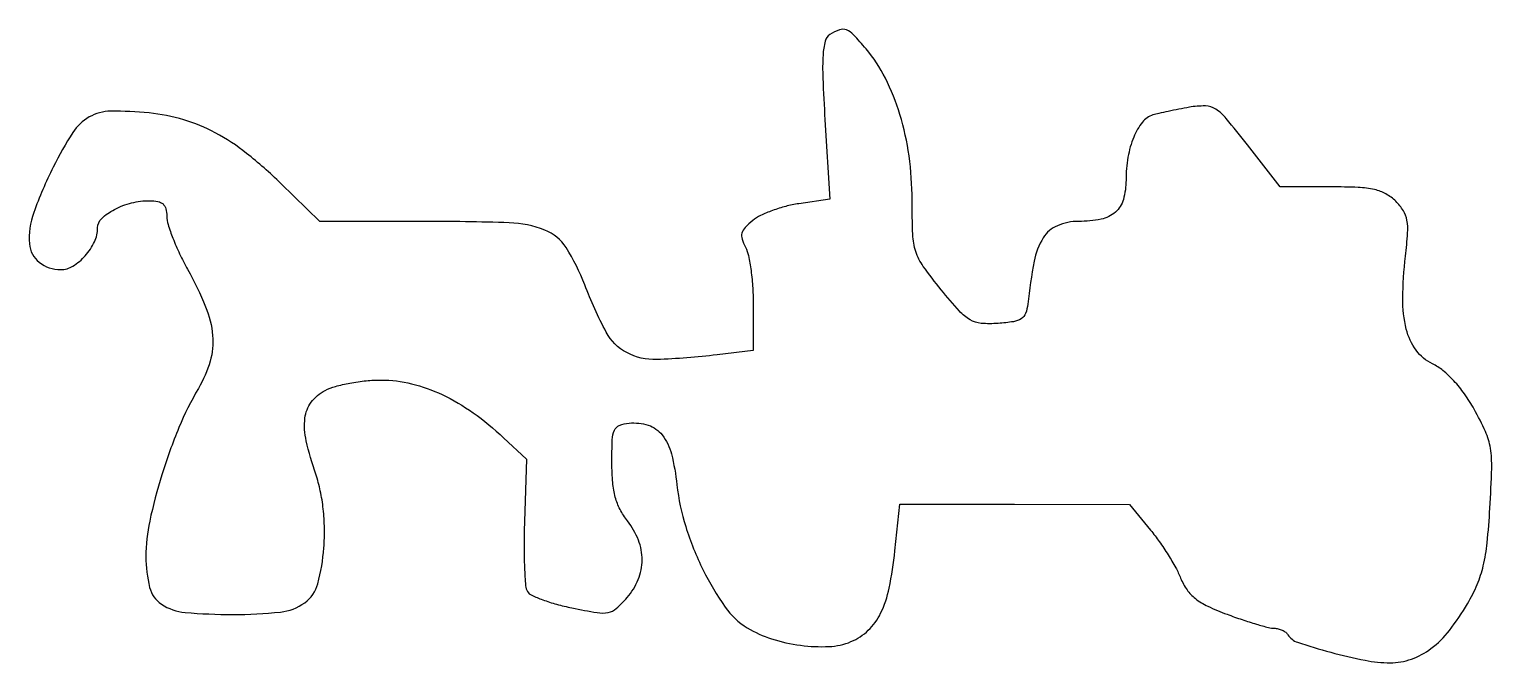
# Model space of a CAD drawing. Extents: x 0 to 212, y 0 to 92.
import ezdxf

# ---------------------------------------------------------------- set-up
doc = ezdxf.new("R2010")
doc.units = 0

msp = doc.modelspace()

# ---------------------------------------------------------------- linework, layer by layer
msp.add_lwpolyline([(116.097462, 91.081397, 0.193743), (115.404456, 90.118098, 0.045789), (115.103805, 88.120374, 0.024701), (115.075543, 84.783657, 0.004698), (115.381149, 78.715305), (116.067375, 67.237191), (111.576783, 66.563785, 0.027209), (109.697903, 66.176545, 0.023156), (107.76604, 65.570548, 0.023803), (106.057292, 64.852397, 0.058867), (104.909976, 64.128186, 0.032353), (103.803956, 63.107406, 0.125175), (103.350409, 62.299832, 0.142687), (103.368397, 61.434944, 0.04682), (103.86688, 60.248738, -0.073173), (104.305779, 59.028633, -0.016843), (104.667146, 56.865657, -0.017053), (104.916729, 54.32062, -0.015914), (105, 51.705032), (105, 45.278582), (99.75, 44.647983, -0.021174), (91.012254, 43.972088, -0.131039), (86.662909, 44.97091, -0.150308), (83.691941, 47.937794, -0.030686), (80.583757, 54.780809, 0.050042), (77.866189, 60.197613, 0.159845), (74.78387, 62.735285, 0.084862), (69.648836, 63.789372, 0.008286), (56.939501, 64), (42.177449, 64), (36.538664, 69.505215, 0.025513), (31.59627, 73.861051, 0.045017), (27.053728, 76.846357, 0.051027), (22.478187, 78.724344, 0.046199), (17.461316, 79.716148, 0.028305), (11.909041, 79.973129, 0.126696), (8.789675, 79.135315, 0.122829), (6.411868, 76.880412, 0.02591), (3.568206, 71.86371, 0.029863), (0.750041, 65.274735, 0.104543), (0.12658, 60.723018, 0.21169), (1.539534, 58.070322, 0.167581), (4.643296, 57, 0.140087), (6.429441, 57.510447, 0.072718), (8.214897, 59.020138, 0.070652), (9.546328, 61.040677, 0.110843), (10, 63.061991, -0.207888), (10.594305, 64.429607, -0.067601), (12.432577, 65.730695, -0.059141), (14.928388, 66.678074, -0.061237), (17.547053, 67, -0.047299), (18.744355, 66.886484, -0.138259), (19.479311, 66.518838, -0.149045), (19.881824, 65.84164, -0.058144), (20.018115, 64.75, 0.075008), (20.210316, 63.542023, 0.016599), (20.912538, 61.561394, 0.016897), (21.887302, 59.304494, 0.015564), (23.03752, 57.054747, -0.028218), (25.646216, 51.61724, -0.07536), (26.66756, 47.452099, -0.093578), (26.306358, 43.723854, -0.061803), (24.598902, 39.758975, 0.034414), (21.788934, 34.105753, 0.022583), (19.312873, 27.265927, 0.022677), (17.5482, 20.546608, 0.05292), (17, 15.381552, 0.060411), (17.540316, 10.925891, 0.187887), (19.249469, 8.494961, 0.125783), (22.670988, 7.298836, 0.021518), (29.611722, 7, 0.025586), (36.492824, 7.352348, 0.133363), (40.004925, 8.704402, 0.169847), (41.896469, 11.459394, 0.048282), (42.781478, 16.655714, 0.021704), (42.864029, 19.520613, 0.023751), (42.691469, 22.296348, 0.024809), (42.269837, 24.922588, 0.029635), (41.606046, 27.339396, -0.025261), (40.230136, 32.182791, -0.084351), (40.039355, 35.469906, -0.133461), (40.949223, 37.776779, -0.113612), (42.95034, 39.47432, -0.051748), (44.445715, 40.060946, -0.021416), (46.564985, 40.551831, -0.020915), (48.900727, 40.888055, -0.025291), (51.112483, 41, -0.061048), (55.481237, 40.464596, -0.049529), (59.929382, 38.876756, -0.044668), (64.398453, 36.251506, -0.033168), (68.8285, 32.61966), (72.157, 29.5), (71.847039, 20.5, 0.008131), (71.782844, 16.966327, 0.011246), (71.848118, 13.796325, 0.007988), (72.003349, 11.170842, 0.122975), (72.285976, 10.317278, 0.145629), (72.889593, 9.790956, 0.018988), (74.485366, 9.13519, 0.020797), (76.489173, 8.49256, 0.016017), (78.721617, 7.953992, 0.009452), (82.36575, 7.269054, 0.088035), (83.959532, 7.282971, 0.136335), (85.155036, 7.868373, 0.033533), (86.704181, 9.442478, 0.079408), (88.326545, 12.077479, 0.097277), (88.898466, 14.906754, 0.095278), (88.36091, 17.787688, 0.073146), (86.76553, 20.570951, -0.046924), (85.6921, 22.2356, -0.054252), (85.008979, 23.993908, -0.044731), (84.637713, 26.121467, -0.020143), (84.51553, 28.95581, -0.009261), (84.5687, 32.337682, -0.093076), (84.875227, 33.709333, -0.199517), (85.587254, 34.401777, -0.070237), (87, 34.743535, -0.103011), (89.788532, 34.440662, -0.150529), (91.795855, 33.030818, -0.103998), (93.136858, 30.271865, -0.034064), (93.937276, 25.799049, 0.049324), (95.214109, 19.735486, 0.037758), (97.738643, 13.443946, 0.038699), (100.911573, 8.083226, 0.103524), (104.13482, 5.064205, 0.060274), (107.645862, 3.471025, 0.043315), (111.853529, 2.53452, 0.044389), (115.966098, 2.354661, 0.087141), (119.153593, 3.06362, 0.093519), (121.661799, 4.704034, 0.089196), (123.44942, 7.170363, 0.062803), (124.679449, 10.835133, 0.022973), (125.511358, 16.25), (126.232994, 23), (142.866497, 22.981974), (159.5, 22.963948), (162.554228, 19.231974, -0.017978), (163.819167, 17.567698, -0.013472), (165.094363, 15.650777, -0.013663), (166.198039, 13.778885, -0.030124), (166.91258, 12.281309, 0.056473), (167.837118, 10.579998, 0.074624), (169.050247, 9.302552, 0.056654), (170.840203, 8.20744, 0.019464), (173.645864, 7.031309, 0.007774), (175.827457, 6.253518, 0.009489), (177.892479, 5.596697, 0.008204), (179.641606, 5.107778, 0.064127), (180.478496, 5, -0.059573), (181.058179, 4.930687, -0.050728), (181.639337, 4.725516, -0.053119), (182.135596, 4.423379, -0.091302), (182.459466, 4.065585, 0.176783), (183.841706, 2.976623, 0.012351), (188.649691, 1.528111, 0.018341), (193.632332, 0.354913, 0.04868), (197.269049, 0, 0.084628), (200.358518, 0.526681, 0.078802), (203.184277, 2.052051, 0.063872), (205.853763, 4.692004, 0.033337), (208.487078, 8.568162, 0.032353), (209.884487, 11.350724, 0.042872), (210.762233, 14.044133, 0.032234), (211.318522, 17.387064, 0.010215), (211.722814, 22.428658, 0.007418), (211.980762, 28.188371, 0.047067), (211.793057, 31.110586, 0.066007), (211.075816, 33.513805, 0.022566), (209.435013, 36.768239, 0.026047), (208.03762, 38.976513, 0.031591), (206.498288, 40.882286, 0.034955), (204.916881, 42.380296, 0.060943), (203.395225, 43.348573, -0.125449), (201.033373, 45.316088, -0.095685), (199.607254, 48.378275, -0.064906), (199.094572, 52.800053, -0.025341), (199.493979, 58.948124, 0.011959), (199.802356, 62.30418, 0.060689), (199.702085, 64.176027, 0.096171), (199.178063, 65.541238, 0.056848), (198.087976, 66.912024, 0.07017), (196.665222, 67.983069, 0.071929), (195.013456, 68.607758, 0.044087), (192.646431, 68.916834, 0.010431), (188.660463, 69), (181.320927, 69), (176.585938, 75.09731, 0.007701), (173.525096, 78.915909, 0.076401), (171.994939, 80.277567, 0.14139), (170.491475, 80.732406, 0.047049), (168.175475, 80.543992, 0.004267), (166.651087, 80.26071, 0.004091), (165.110187, 79.947627, 0.004053), (163.755467, 79.649317, 0.014701), (162.901757, 79.427461, 0.158542), (161.380735, 78.391075, 0.066662), (160.125212, 76.223909, 0.055565), (159.282341, 73.303149, 0.042508), (159, 69.988131, -0.068054), (158.615471, 67.176022, -0.146424), (157.460079, 65.343651, -0.130745), (155.383502, 64.32147, -0.049392), (152.13717, 64, 0.100257), (149.05108, 63.374913, 0.156378), (147.011214, 61.621819, 0.090969), (145.694188, 58.21794, 0.020072), (144.769693, 52, -0.063143), (144.451089, 50.6609, -0.160069), (143.831999, 49.89084, -0.106188), (142.69423, 49.456563, -0.019895), (140.46505, 49.20301, -0.038343), (138.001651, 49.210833, -0.11418), (136.403413, 49.717859, -0.077031), (134.850855, 50.994891, -0.011453), (132.21505, 54.087633, -0.015526), (129.62707, 57.478933, -0.07702), (128.550103, 59.614605, -0.067938), (128.10508, 62.093119, -0.010499), (128, 67.09711, 0.034508), (127.557937, 73.494673, 0.039341), (126.238854, 79.488501, 0.042398), (124.131428, 84.764702, 0.058756), (121.333421, 89.015598, 0.013564), (119.512506, 91.064169, 0.110761), (118.482932, 91.763132, 0.184659), (117.496241, 91.773579, 0.052499)], format="xyb", close=True)

doc.saveas('drawing.dxf')
